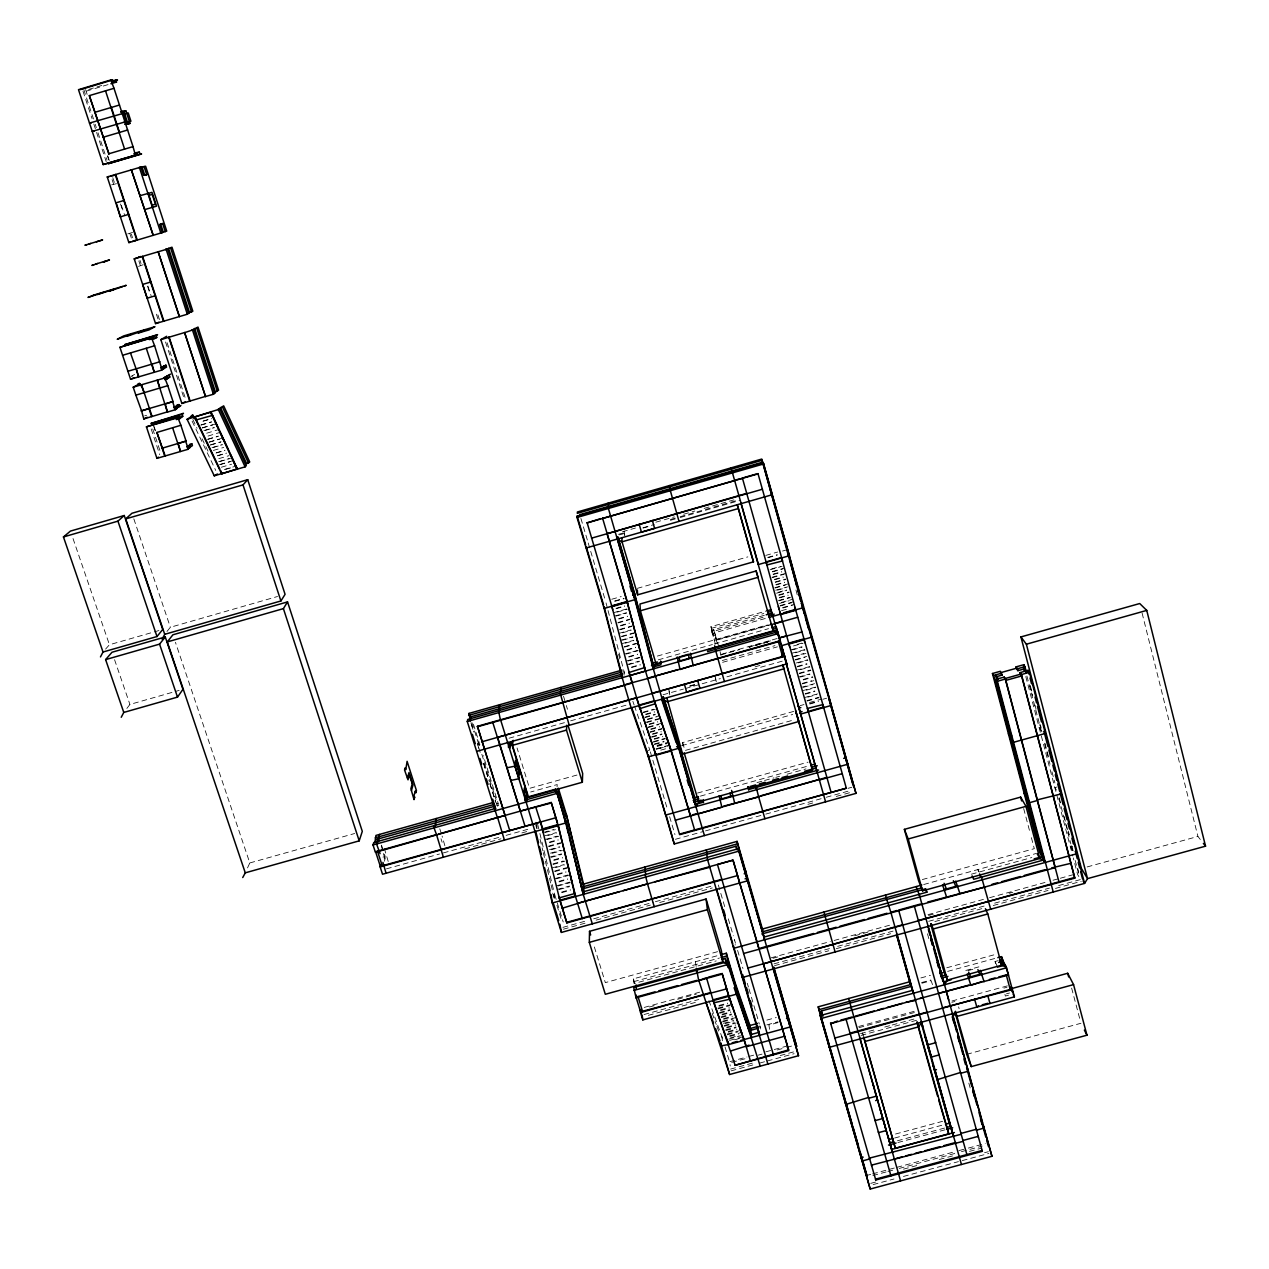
<?xml version="1.0" encoding="UTF-8"?>
<svg xmlns="http://www.w3.org/2000/svg" width="1269" height="1269" viewBox="0 0 1269 1269"><rect width="100%" height="100%" fill="white"/><g stroke="black" fill="none" stroke-linecap="round" stroke-linejoin="round"><path stroke-width="0.75" stroke-dasharray="5 3.75" d="M539.896 833.527L554.712 894.629L554.379 899.832L552.063 890.219M557.059 786.764L557.218 784.559L530.68 791.999M497.702 806.338L498.162 803.293L483.235 755.531M498.733 805.117L496.845 805.656L496.623 801.564M473.416 724.139L479.777 744.506L478.968 748.726L477.223 743.142M480.174 752.39L477.874 745.046L478.286 742.952M384.174 859.018L385.046 855.988L383.873 852.387M384.38 861.223L385.237 858.209L383.524 852.927M247.534 867.885L249.803 862.952L175.423 642.273M126.852 708.435L129.914 704.438L179.167 690.384M166.969 631.486L170.363 627.267L277.562 596.493M105.581 649.109L109.435 644.747L158.926 630.55M134.593 374.355L131.468 376.29L133.435 375.703M138.48 266.395L143.54 264.587L141.573 265.173M127.788 233.908L132.944 232.322L130.961 232.909L132.547 237.763M88.656 89.433L101.869 85.451M86.498 91.082L109.023 84.309M111.624 184.846L116.907 183.577L113.623 184.259L112.005 179.326M144.65 415.867L146.617 415.296M203.294 420.975L210.273 418.929M202.961 421.245L211.701 418.707M201.168 424.861L211.637 421.816M200.835 425.147L211.304 422.085M202.532 427.732L216.476 423.672M202.199 428.018L212.669 424.956M203.897 430.588L214.334 427.542M205.308 430.365L214.017 427.827M206.673 433.221L219.172 429.398M208.021 436.076L220.505 432.237M207.973 439.137L218.379 436.108M207.64 439.423L218.062 436.393M209.322 441.977L223.185 437.932M208.988 442.262L219.394 439.233M210.67 444.8L221.06 441.771M210.337 445.086L220.743 442.072M212.018 447.624L222.392 444.594M213.414 447.418L222.075 444.896M213.351 450.432L223.725 447.418M216.412 452.747L225.041 450.241M216.095 453.049L224.74 450.527M217.76 455.555L226.374 453.049M217.443 455.857L226.072 453.35M218.776 458.648L229.118 455.65M218.696 461.646L229.023 458.648M220.108 461.456L230.435 458.442M220.013 464.438L233.766 460.441M219.711 464.74L230.022 461.742M221.345 467.214L231.64 464.216M224.375 469.482L236.383 465.993M225.787 469.308L232.655 467.309M622.476 531.743L635.452 528.031M655.851 522.193L674.41 516.88M683.69 514.231L694.857 511.026M704.152 508.377L733.91 499.859M618.479 534.328L624.602 532.583L624.047 530.696L624.729 535.455L624.602 532.583M675.267 518.085L670.651 519.402L671.063 522.193M680.2 516.673L738.05 500.113M643.002 527.745L654.185 524.541M619.526 534.883L624.158 533.551M643.082 528.094L650.458 525.985M675.156 518.958L670.508 520.29L670.111 517.514M680.136 517.546L740.239 500.335M637.244 588.372L747.838 556.885M611.737 599.254L621.223 596.557M765.746 555.41L777.643 552.031M782.545 551.047L785.606 550.175M614.767 600.935L624.031 598.302M767.84 557.361L777.167 554.712M614.815 601.332L623.983 598.714M768.031 557.726L777.247 555.092M616.115 608.295L624.665 605.852M616.131 608.708L624.681 606.281M613.593 612.689L627.283 608.803M617.035 612.134L627.298 609.215M771.663 568.877L780.245 566.45M770.077 569.749L782.101 566.339M614.497 616.115L626.474 612.721M616.226 616.052L626.489 613.133M772.393 571.51L784.385 568.1M772.52 571.891L782.814 568.972M773.107 574.127L781.656 571.7M773.233 574.524L781.799 572.081M618.828 618.59L627.378 616.147M618.828 619.018L627.409 616.575M772.107 577.236L785.797 573.35M772.234 577.633L784.226 574.222M618.019 622.508L630.011 619.098M618.019 622.936L630.027 619.526M774.534 579.362L783.068 576.935M774.661 579.759L783.211 577.332M620.636 625.458L629.202 623.031M775.248 581.963L785.479 579.061M620.636 625.903L629.218 623.46M775.375 582.36L785.622 579.457M775.962 584.565L784.48 582.138M619.827 629.392L631.819 625.982M776.089 584.961L784.623 582.534M619.827 629.836L631.851 626.426M774.962 587.642L788.588 583.772M775.089 588.039L785.321 585.136M619.018 633.342L631.026 629.932M622.46 632.803L631.042 630.36M775.676 590.228L787.573 586.849M777.516 590.148L786.019 587.737M621.636 636.308L633.659 632.898M621.651 636.737L633.675 633.326M778.087 592.337L786.574 589.926M776.517 593.21L786.717 590.323M778.785 594.907L788.969 592.02M620.827 640.242L632.85 636.832M778.928 595.32L789.112 592.417M622.556 640.211L632.866 637.276M779.483 597.477L787.97 595.082M779.626 597.889L788.112 595.478M621.731 643.7L633.754 640.29M625.189 643.177L633.786 640.734M778.706 600.475L790.143 597.223M778.849 600.871L790.286 597.636M624.364 646.682L636.388 643.272M781.307 602.489L792.744 599.254M624.364 647.142L636.419 643.716M779.547 603.441L789.08 600.745M780.118 605.583L793.426 601.807M780.245 605.995L791.666 602.759M626.981 649.665L635.595 647.222M626.997 650.125L635.61 647.682M714.844 633.009L715.256 635.134L713.384 635.658L710.957 626.68L767.063 610.786M782.703 607.597L794.108 604.377M711.274 628.377L763.811 613.482M782.846 608.01L792.348 605.313M624.459 654.106L638.228 650.204M626.188 654.074L638.259 650.664M764.319 615.322L711.814 630.201L712.464 633.612M781.514 610.69L789.096 608.533M765.286 618.479L712.258 633.485L711.941 631.772L764.795 616.797M628.805 656.612L637.419 654.169M628.837 657.072L637.45 654.63M713.384 635.658L713.051 633.961L714.923 633.421M626.283 661.07L640.068 657.168M628.012 661.038L640.099 657.628M719.031 647.507L713.686 629.662L715.938 638.577L714.05 639.1L714.384 640.845L769.268 625.316M627.187 664.544L639.259 661.133M657.342 656.073L767.317 624.951M628.932 664.528L639.29 661.593M714.304 640.401L772.916 623.825M631.55 667.066L640.179 664.623M631.581 667.526L640.211 665.083M658.31 659.848L712.417 644.541M714.288 644.017L768.554 628.663M777.088 638.529L720.427 654.55L720.158 653.218M720.522 654.994L739.415 649.649M748.869 646.984L773.44 640.036M767.824 641.908L749.107 647.206L767.84 642.003M722.267 660.514L774.994 645.62M722.632 662.323L777.405 646.841M797.154 644.446L802.833 642.844M793.522 645.953L802.991 643.272M790.555 649.966L801.913 646.746M792.602 649.871L802.071 647.19M791.539 653.345L804.8 649.601M795.473 652.726L804.943 650.045M477.874 745.046L479.777 744.506M755.118 666.812L762.621 664.702M792.506 656.723L803.88 653.519M689.733 685.863L697.22 683.753M794.553 656.644L805.926 653.424M689.828 686.339L697.236 684.245M509.059 738.209L565.102 722.473M570.638 720.84L630.519 703.946M663.021 694.777L683.436 689.083M685.323 688.544L720.395 678.598M726.915 676.821L783.814 660.705M795.377 659.579L806.751 656.374M795.52 660.039L805.022 657.358M796.361 662.973L807.734 659.769M798.407 662.894L807.893 660.213M797.329 666.368L806.83 663.703M797.487 666.828L806.989 664.147M643.193 712.147L653.503 709.228M643.224 712.639L655.264 709.26M796.409 670.302L809.717 666.558M800.358 669.699L809.876 667.018M645.778 714.146L654.344 711.719M645.81 714.653L654.392 712.226M799.296 673.173L810.701 669.969M644.906 717.112L655.201 714.209M799.438 673.633L810.859 670.429M644.938 717.619L655.232 714.717M647.476 719.095L659.468 715.716M647.507 719.602L656.089 717.191M798.375 677.123L809.781 673.902M800.422 677.043L809.939 674.362M646.619 722.045L660.308 718.206M646.651 722.569L658.643 719.19M803.166 679.454L812.668 676.774M803.309 679.93L812.842 677.249M649.189 724.028L657.723 721.633M649.22 724.551L657.77 722.14M802.246 683.404L811.763 680.723M648.316 726.978L661.974 723.14M802.389 683.88L813.826 680.66M648.348 727.486L658.611 724.599M650.87 728.945L659.404 726.55M650.918 729.469L659.436 727.058M801.326 687.37L814.65 683.61M803.372 687.306L812.906 684.625M650.014 731.88L661.942 728.533M650.045 732.387L661.99 729.04M802.309 690.78L815.65 687.037M806.275 690.193L815.808 687.512M652.567 733.847L661.07 731.452M652.599 734.354L661.117 731.959M651.695 736.766L661.895 733.894M805.196 693.667L814.73 690.986M651.743 737.273L661.942 734.418M805.355 694.159L814.888 691.462M654.249 738.717L662.735 736.337M654.281 739.24L662.783 736.845M804.276 697.633L817.633 693.889M807.83 697.173L816.316 694.777M653.598 741.572L665.051 738.352M653.424 742.143L665.305 738.812M806.957 700.599L818.838 697.252M654.423 743.983L663.957 741.302M807.116 701.075L819.013 697.744M654.471 744.506L664.004 741.826M657.12 745.3L666.495 742.666M809.495 702.503L820.821 699.314M657.168 745.871L668.589 742.666M800.216 705.627L803.991 704.565M822.883 699.267L826.658 698.204M657.215 746.394L666.733 743.713M809.654 703.549L818.14 701.17M809.812 704.041L818.299 701.646M647.92 750.518L649.791 749.995L634.801 706.928M249.803 862.952L354.685 833.495M656.105 748.821L669.413 745.077M656.136 749.344L665.654 746.664M658.548 748.71L667.589 746.172M683.008 745.902L682.627 742.587L793.696 711.401M660.737 750.153L670.238 747.489M576.983 775.042L529.554 788.35L517.07 747.98M681.659 745.649L792.713 714.463M685.498 750.36L794.14 719.856M496.274 803.832L498.162 803.293M382.984 857.13L384.872 856.591M386.442 868.853L439.534 853.989M443.325 852.942L500.383 836.969M506.093 835.367L530.854 828.435M464.819 848.913L500.954 838.793M521.908 832.94L529.522 830.798M543.576 832.369L553.792 829.514M545.226 832.496L555.441 829.64M544.433 835.906L556.345 832.575M697.49 793.062L808.052 762.146M547.796 835.557L556.314 833.178M545.289 839.444L557.218 836.112M700.409 796.123L809.099 765.746M546.955 839.57L558.883 836.239M757.022 782.592L762.669 781.022M764.557 780.483L773.963 777.865M775.851 777.342L779.61 776.279M787.145 774.185L805.974 768.919M549.572 842.045L558.09 839.666M549.525 842.648L558.043 840.268M548.731 846.058L560.66 842.727M548.684 846.677L560.628 843.33M549.588 849.611L559.819 846.756M551.254 849.754L559.788 847.359M550.46 853.165L560.692 850.309M552.11 853.307L562.373 850.436M549.604 857.194L561.564 853.863M551.269 857.336L561.533 854.481M553.887 859.811L562.437 857.432M553.855 860.43L562.405 858.05M553.046 863.856L563.309 860.985M553.014 864.475L564.991 861.128M552.205 867.901L564.182 864.554M555.584 867.568L564.15 865.188M848.009 788.335L851.769 787.288M554.791 870.994L566.767 867.647M554.743 871.629L566.735 868.282M675.394 839.301L703.597 831.433M705.485 830.909L762.019 815.158M765.794 814.111L822.502 798.312M826.278 797.265L850.896 790.397M557.377 874.087L565.942 871.708M807.893 804.34L815.444 802.23M836.255 796.424L849.516 792.744M557.329 874.722L565.911 872.342M554.823 878.624L568.528 874.801M556.488 878.782L568.496 875.436M559.121 881.257L567.687 878.862M559.074 881.892L567.655 879.512M556.568 885.794L570.289 881.971M558.233 885.968L570.257 882.621M557.44 889.395L569.448 886.048M559.106 889.553L569.416 886.698M561.739 892.028L570.336 889.648M561.707 892.678L570.304 890.283M1056.823 787.066L1054.872 787.605L1057.759 792.157M562.928 927.353L588.182 920.342M593.67 918.819L653.535 902.227M655.407 901.704L711.687 886.095M563.373 929.209L586.928 922.674M596.097 920.136L650.347 905.098M659.706 902.497L712.242 887.935M922.341 879.56L1034.298 848.66L1030.761 835.288M923.689 884.525L1036.075 853.514M971.356 874.198L1031.808 857.527M1072.337 846.344L1070.386 846.883L1073.368 851.8L1071.893 846.201M717.588 951.671L605.329 982.618L593.48 944.136M694.302 966.946L634.103 983.523L633.548 981.698L633.469 978.827L719.047 955.24M633.548 981.698L719.412 958.032M697.998 965.931L716.224 960.903M1087.168 866.933L1197.92 836.445L1201.188 840.617M771.108 957.825L830.323 941.535M834.098 940.488L889.823 925.164M927.988 914.663L985.823 898.738M989.566 897.706L1047.575 881.749M1053.032 880.242L1058.505 878.751M1060.313 878.243L1074.875 874.23M772.948 958.269L780.387 956.223M854.798 935.761L867.837 932.16M928.511 915.472L935.999 913.41M1009.061 893.313L1012.821 892.281M774.011 963.837L830.132 948.419M837.619 946.357L895.771 930.351M928.67 921.31L985.204 905.765M994.642 903.163L1049.431 888.094M1058.647 885.572L1080.617 879.528L1077.603 874.452L1073.273 857.907M774.55 965.661L828.784 950.751M836.255 948.689L890.648 933.73M934.825 921.58L983.808 908.112M993.246 905.527L1048.035 890.457M1055.491 888.411L1081.22 881.336M644.224 1007.427L700.329 991.993M649.411 1007.015L656.93 1004.953M677.567 999.274L696.332 994.119M644.017 1014.534L698.807 999.48M648.364 1015.327L697.458 1001.828M718.92 1005.476L727.581 1003.097M719.015 1006.222L727.692 1003.842M717.968 1008.141L731.832 1004.334M718.064 1008.887L730.198 1005.556M720.491 1009.854L729.136 1007.475M720.57 1010.6L729.231 1008.221M719.539 1012.503L729.913 1009.664M719.634 1013.249L730.008 1010.41M722.045 1014.201L730.674 1011.837M722.14 1014.962L730.77 1012.583M721.093 1016.85L731.452 1014.01M721.189 1017.595L731.547 1014.756M723.6 1018.547L732.213 1016.183M723.695 1019.293L732.308 1016.929M722.648 1021.18L736.417 1017.405M722.743 1021.926L733.07 1019.102M723.425 1023.337L733.736 1020.514M725.233 1023.607L733.847 1021.259M724.202 1025.479L734.497 1022.655M724.282 1026.24L736.321 1022.941M726.677 1027.16L735.259 1024.813M726.772 1027.922L735.37 1025.558M946.769 967.771L996.688 954.098M725.741 1029.778L736.02 1026.954M725.836 1030.523L736.115 1027.716M766.841 1020.102L776.311 1017.516M920.882 977.939L930.431 975.338M728.216 1031.443L736.781 1029.096M947.657 971.388L995.927 958.174M728.311 1032.205L736.877 1029.857M727.264 1034.045L740.953 1030.301M727.359 1034.806L737.638 1031.998M995.546 963.314L995.055 961.505L998.132 960.665M766.857 1024.892L777.96 1021.846M921.595 982.539L930.907 980.001M965.804 970.452L978.875 966.867M729.738 1035.71L741.699 1032.427M778.04 1022.608L768.887 1025.098L769.744 1030.031M921.897 983.237L931.113 980.715L932.81 985.426M968.009 970.626L975.401 968.596M729.834 1036.456L738.384 1034.124M730.5 1037.836L739.034 1035.488M728.898 1039.057L740.842 1035.79M729.548 1040.421L743.19 1036.694M734.767 1039.771L739.89 1038.375M729.961 1061.614L746.965 1056.982M748.853 1056.458L754.516 1054.92M765.857 1051.827L788.572 1045.624M858.716 1026.478L915.774 1010.901M951.988 1001.003L1007.364 985.886M744.982 1058.774L729.818 1062.914L730.214 1065.992M758.243 1055.158L762.034 1054.111M777.231 1049.971L784.813 1047.893M786.717 1047.385L792.411 1045.83M859.002 1027.652L914.33 1012.551M951.798 1002.32L954.875 1001.479M1003.922 988.091L1006.999 987.25M730.595 1069.085L753.485 1062.835M780.213 1055.554L795.489 1051.382M860.541 1033.632L875.436 1029.571M884.747 1027.033L890.33 1025.511M892.186 1025.003L916.392 1018.404M1006.444 993.833L1009.537 992.992M731.134 1070.862L755.912 1064.104M759.734 1063.073L765.461 1061.503M767.364 1060.979L794.108 1053.682M861.048 1035.425L918.756 1019.689M1008.474 995.213L1005.381 996.054L1004.905 994.261M966.708 1054.317L1080.95 1023.274M895.533 1134.026L942.629 1121.304M894.645 1138.023L943.613 1124.794M897.437 1140.783L944.659 1128.03M897.929 1142.528L945.151 1129.775M866.949 1175.395L870.693 1174.38M872.564 1173.873L895.057 1167.813M896.945 1167.321L955.176 1151.618M958.936 1150.602L966.47 1148.588M968.358 1148.08L985.299 1143.512M872.882 1175.522L886.048 1171.985M887.935 1171.477L895.454 1169.447M899.229 1168.432L957.651 1152.696M961.442 1151.665L982.206 1146.081M903.496 1169.146L918.566 1165.085M939.298 1159.501L952.496 1155.948M969.468 1151.38L980.81 1148.334M870.756 1183.358L876.435 1181.82M984.554 1152.712L988.361 1151.697M873.151 1184.596L893.979 1178.98M903.449 1176.442L958.444 1161.627M962.235 1160.612L988.852 1153.442M1039.755 725.075L1041.151 727.137M1039.184 727.692L1041.992 731.88L1039.993 724.25M192.111 421.149L215.746 470.466M192.872 419.516L197.06 428.272M202.088 438.773L209.639 454.54M979.113 872.057L977.923 869.551L979.906 876.863M995.055 961.505L997.529 967.105M708.911 1000.511L722.918 1039.819M712.179 1013.312L716.239 1024.495M716.906 1026.351L718.936 1031.935M632.85 701.313L634.151 705.056M73.015 538.548L109.435 644.747M114.559 659.706L129.914 704.438M133.832 518.862L170.363 627.267M154.136 426.701L155.357 430.35M153.628 426.035L155.452 431.523M152.756 428.985L160.1 451.018M151.17 428.954L159.735 454.73M107.738 155.675L109.515 161.1M85.562 89.576L87.371 95.08M107.468 156.198L108.674 159.846M83.817 89.607L93.478 119M95.238 124.314L96.317 127.614M97.999 132.737L107.008 160.1M112.782 177.644L114.924 184.179M139.987 260.351L141.049 263.571M157.911 314.839L159.482 319.614M167.08 342.693L186.035 400.322M121.332 205.261L124.743 215.619M147.918 286.048L151.281 296.28M120.46 203.944L123.141 212.082M147.601 286.429L150.25 294.44M82.977 91.13L92.05 118.667M93.795 123.997L95.429 128.978M96.587 132.452L106.184 161.623M129.771 233.322L131.913 239.825M138.86 260.938L140.462 265.808M156.388 314.189L158.498 320.597M165.525 341.964L184.608 399.973M384.317 848.311L388.235 861.556M381.525 845.154L383.286 850.579M381.223 845.884L382.952 851.166M383.333 853.529L384.475 857.003M444.864 845.709L442.104 836.065M440.993 838.746L442.12 842.283M439.788 828.816L441.533 834.256M471.941 722.632L479.476 746.727M481.839 754.294L496.02 799.676M470.926 722.822L473.829 732.07M483.632 763.415L489.374 781.783M489.945 783.623L495.703 801.992M471.402 724.504L473.734 731.959M483.6 763.51L487.645 776.454M489.961 783.845L495.751 802.325M536.581 826.849L537.152 828.673M554.712 894.629L563.198 921.992M553.538 894.407L554.664 898.04M556.917 905.32L561.993 921.675M633.469 978.827L635.69 986.108M563.531 696.284L565.784 703.692M566.339 705.548L567.465 709.26M725.043 1046.925L729.294 1061.138M696.173 966.423L695.349 961.759M580.916 518.45L587.658 541.102M588.213 542.989L605.487 601.046M650.347 751.867L666.971 807.75M669.635 816.713L674.965 834.621M608.041 610.532L624.507 673.331M682.627 742.587L684.832 750.058M718.333 885.016L725.535 909.461M728.311 918.867L733.308 935.792M735.481 943.168L734.418 939.568L735.227 945.024M737.606 950.402L742.936 968.485M747.314 983.301L748.393 986.996M748.948 988.852L759.322 1024.02M760.385 1027.652L759.861 1025.875L760.829 1031.84M719.983 651.505L721.03 655.137M717.255 643.542L715.938 638.577M710.957 626.68L713.051 633.961M711.941 631.772L715.367 644.081M927.48 933.794L929.543 941.265M968.834 1083.123L970.912 1090.642M958.618 1006.888L959.11 1008.681M862.555 1032.934L863.475 1036.361M1071.623 988.091L1080.458 1021.434M1023.671 808.559L1030.254 833.384M795.949 589.99L797.979 597.636M1030.254 685.482L1032.728 694.952M1068.324 831.052L1069.323 834.875M1030.031 686.164L1032.522 695.682M1035.012 705.215L1036.012 709.022M1044.942 743.174L1048.4 756.372M1059.218 797.757L1061.17 805.212M1064.104 816.379L1068.974 835.018M1077.714 868.424L1078.682 872.136M1026.907 675.996L1041.214 730.674M1044.641 743.745L1050.002 764.271M1051.969 771.742L1054.888 782.941M1058.869 798.153L1070.846 843.917M1071.322 845.757L1072.765 851.245M1075.16 860.414L1078.523 873.231M1025.796 676.583L1072.781 856.067M606.043 602.918L607.534 608.628M618.558 654.154L620.557 661.815M1142.1 613.086L1197.92 836.445M537.58 823.978L539.436 831.623M535.915 822.185L537.295 827.896M540.071 839.317L542.831 850.722M543.291 852.625L550.667 883.081M551.127 884.985L552.967 892.599M535.692 824.517L536.613 828.324M715.573 677.979L716.271 681.786M715.034 676.107L715.732 679.914M721.871 1036.265L722.41 1040.786M669.366 691.018L669.762 694.904M668.811 689.146L669.207 693.033M623.951 671.46L624.062 675.235"/><path stroke-width="1.5" d="M602.537 518.466L734.688 480.57M706.087 899.023L707.388 909.683L722.87 961.902L605.313 994.277L589.308 942.359L589.53 931.319L706.087 899.023L721.379 950.624L722.87 961.902L727.898 964.535L760.21 1066.166M582.328 918.645L574.587 893.582L558.027 824.564L542.72 828.847L543.529 832.972M592.322 923.864L583.248 894.391L565.768 820.662L556.742 791.237L526.127 799.835L525.874 802.119M925.593 888.728L926.957 892.155L764.16 937.045L738.368 848.691L583.328 891.79L583.899 893.63L583.55 884.096L566.164 813.715L558.328 788.192M591.576 538.151L762.415 489.247M577.807 903.258L733.054 860.144L717.477 864.475L773.424 1054.825M513.184 740.319L512.47 745.347L528.57 797.344L582.36 782.243L582.661 773.44L568.115 725.614M600.824 518.609L587.055 522.907L758.101 473.86M571.97 882.145L571.098 878.545M721.839 879.29L566.862 922.944L560.026 900.847L540.451 821.503M569.337 871.375L568.449 867.806M562.31 908.223L583.994 901.545M745.062 878.846L747.013 878.307L747.457 880.86L561.421 932.414L559.851 924.213M565.768 820.662L583.248 894.391M566.164 813.715L583.47 886.634M566.862 922.944L559.137 897.231M582.36 782.243L566.482 730.119L566.799 725.202M558.883 828.086L557.948 825.738L542.624 830.037M555.711 817.791L380.335 866.315L375.576 851.705L436.504 834.621L443.389 857.209M577.03 517.482L577.125 516.102L763.24 462.693L855.972 793.379L674.267 843.98L648.3 756.832L631.153 707.816L622.175 677.694L604.123 608.438L577.03 517.482L763.748 463.915M380.874 864.459L380.161 866.933L382.524 874.23L565.641 823.01L556.742 791.237M555.505 792.126L555.711 789.144L525.303 797.662L524.969 800.691M560.232 693.286L569.21 725.297M560.676 687.481L561.088 691.272M561.77 899.705L575.523 895.882L557.979 825.151L551.222 802.468L529.76 808.48M535.835 807.338L542.72 828.847M504.427 840.126L497.607 817.506L528.221 808.908L500.573 719.761L624.427 685.244M525.08 826.373L492.769 722.442M523.843 792.459L524.367 787.986L527.206 797.138L526.698 801.675L523.605 792.173M551.174 803.039L520.576 811.065M518.149 776.39L518.767 771.552L516.023 762.717L515.388 767.491M509.773 830.656L477.445 726.296L499.034 720.189M511.042 780.403L518.64 778.801L519.402 772.853L515.515 760.321L514.738 766.175L507.124 767.793M492.673 799.169L495.576 808.401L373.752 842.568L373.023 844.98L375.402 852.308L505.268 815.348M508.361 747.171L508.79 744.364L510.693 743.824L510.075 748.044L508.346 742.46M495.211 810.717L495.576 808.401M520.496 811.637L497.511 736.892M499.32 711.29L499.542 704.771M498.511 710.751L500.494 720.269M482.014 741.762L784.528 655.899M505.173 815.935L477.445 726.296M470.529 719.428L471.1 716.731L622.587 673.871M497.527 818.077L467.278 721.506L467.722 719.46L622.127 675.79L604.123 606.772L604.123 608.438L634.897 599.682L617.559 539.547M470.339 720.966L469.038 713.4L621.984 670.127M436.504 834.621L434.03 827.88L434.569 825.516L435.156 827.34L436.187 818.521M411.457 790.555L412.98 785.083L408.983 772.583L407.428 777.976M378.368 841.823L379.447 834.447M376.734 842.267L377.702 839.079M377.29 841.585L376.56 843.996L380.081 853.64M374.831 842.806L375.941 835.43L492.848 802.627M245.282 872.834L359.206 840.855L362.3 831.354L287.54 601.903L172.901 634.786L167.286 641.924L245.282 872.834L242.728 877.545M100.473 656.914L103.011 652.012L63.45 536.946L70.445 531.092L124.251 515.5L162.733 629.456L156.991 636.53L103.011 652.012M121.237 717.271L123.775 712.432L177.501 697.109L182.958 689.305L165.271 636.975L112.005 652.25L105.613 659.61L123.775 712.432M162.146 639.227L164.716 634.31L125.726 518.894L131.944 513.263L247.725 479.682L285.081 594.336L280.909 600.967L164.716 634.31M656.073 664.004L640.385 610.77L639.957 604.012L756.118 570.971L773.233 630.867L656.073 664.004L653.297 668.89L655.534 676.456L625.966 684.324M921.627 1022.148L918.772 1026.811L864.855 1041.5L863.935 1038.074M167.286 641.924L283.399 608.628L287.54 601.903M105.613 659.61L159.561 644.129L165.271 636.975M125.726 518.894L243.013 484.885L247.725 479.682M194.823 418.944L193.142 415.455L187.082 419.309L214.255 475.812L245.123 466.849L246.281 465.612L219.886 409.03L217.919 409.601L223.661 405.842L249.723 461.948L246.678 463.708L220.457 407.476M237.7 468.769L221.647 473.876L195.997 420.182L195.299 416.74L211.051 412.139L211.764 415.582L196.346 419.896M235.764 465.612L237.398 469.086L211.051 412.139M222.265 473.258L221.647 473.876L220.647 470.799L221.964 473.559M214.255 475.812L217.427 473.987M230.831 455.143L237.097 469.403L210.733 412.409M220.187 432.523L228.198 449.527M63.45 536.946L117.938 521.147L124.251 515.5M187.733 448.591L192.412 445.641L191.762 443.69L187.098 446.625L187.733 448.591L189.7 448.02L189.049 446.053L191.762 443.69M178.739 444.911L180.468 451.51L177.866 443.642L186.067 441.057L180.864 425.274L156.912 432.443L164.764 456.079L156.928 458.363L146.427 426.844L179.31 416.549L179.96 418.532L176.28 419.595M164.764 456.079L188.32 449.226L185.718 441.342M187.082 419.309L219.886 409.03M177.866 443.642L172.647 427.859M156.928 458.363L158.403 457.126M162.162 448.211L186.067 441.057M180.864 425.274L177.898 417.66L179.31 416.549M205.53 396.547L184.639 332.652L205.53 396.547L213.43 394.247L214.731 393.216L193.951 329.512L191.968 330.083L198.012 327.085L218.569 390.186L212.764 393.787L214.731 393.216M179.96 418.532L182.752 416.343L182.101 414.376L183.482 413.297L150.932 423.481L182.101 414.376M156.912 432.443L165.129 455.777M166.683 336.285L160.846 339.648L181.864 403.463L205.864 396.293M165.144 403.843L167.413 412.044L175.281 409.744L176.708 408.666L176.058 406.683L178.866 404.573L179.516 406.54L174.741 409.237L174.091 407.254L178.866 404.573M179.516 406.54L180.912 405.477M181.864 403.463L185.226 401.845M167.413 412.044L157.261 380.018L159.894 387.981M140.478 385.617L139.812 383.65L133.213 387.204L135.862 395.151L167.794 385.665L173.028 401.543L141.541 410.759L143.794 418.944L167.778 411.775M164.78 404.113L173.028 401.543M143.794 418.944L147.267 417.263M141.145 411.029L149.409 408.459M167.794 385.665L164.796 377.956L166.255 376.972L166.905 378.971L164.938 379.542L164.288 377.559L170.569 374.101M164.938 379.542L169.792 377.02L169.142 375.053M166.905 378.971L169.792 377.02M144.127 392.597L141.113 384.888L164.796 377.956M135.862 395.151L141.541 410.759M139.4 383.238L137.861 384.221L139.812 383.65M161.655 369.612L166.54 367.153L165.89 365.186L161.004 367.613L161.655 369.612L163.622 369.025L162.971 367.042L165.89 365.186M122.585 355.288L130.564 379.241L162.162 369.977L154.612 345.771L122.585 355.288L119.92 347.294L153.105 337.126L153.755 339.124L156.737 337.443L156.087 335.46L157.562 334.635L124.711 344.676L156.087 335.46M130.564 379.241L134.102 377.686M151.994 364.076L154.263 372.293L146.316 348.325M136.195 368.724L138.464 376.925M184.639 332.652L193.951 329.512M160.846 339.648L184.988 332.446M154.612 345.771L151.598 337.966L153.105 337.126M130.485 352.972L138.844 376.687M189.493 312.523L186.733 314.046L188.716 313.475L167.635 248.867L165.636 249.454L171.981 247.217L192.825 311.191L191.46 311.952L189.493 312.523L168.571 248.343M138.924 257.131L140.907 256.544L134.228 258.876L155.548 323.595L187.32 314.236L166.16 249.422L167.635 248.867M140.209 332.415L143.968 330.4L126.757 336.38M141.62 331.193L138.226 333.001L148.949 329.94L154.945 326.704L123.664 335.92L117.24 339.267L132.198 333.969M155.548 323.595L159.022 322.215M155.516 295.677L147.188 298.199L142.651 284.446L150.995 281.924M122.649 286.572L111.831 290.379M124.616 285.985L126.202 285.319L93.113 295.296M97.539 294.551L115.067 288.872L109.071 291.14L112.243 290.204M103.217 292.425L87.973 297.422L95.08 294.725M158.181 251.785L179.373 316.568L158.181 251.785L166.16 249.422M134.228 258.876L158.546 251.643M97.602 263.508L91.86 265.427L93.858 264.84M160.338 233.195L166.731 231.117L145.602 166.239L138.955 167.682M144.063 166.525L146.728 174.694L143.635 175.312L140.954 167.08L107.246 176.946L128.867 242.585L162.321 232.592L159.672 224.454L162.638 223.503L165.271 231.608M128.867 242.585L130.453 242.046M132.452 241.459L135.593 240.412L133.626 240.999M90.718 243.458L84.912 245.234L86.911 244.647M96.492 241.792L102.615 239.92L89.163 243.918M112.084 81.105L115.844 79.979L116.526 82.057L113.211 82.041L112.529 79.963L110.847 79.947L78.488 89.671L103.17 164.558L136.925 154.707L136.243 152.645L139.384 152.185L140.05 154.231L141.605 153.993L108.198 163.749L140.05 154.231M80.28 89.655L112.529 79.963M111.862 81.676L117.494 79.979L115.844 79.979M110.895 83.738L116.526 82.057M89.338 95.619L108.896 153.819L89.338 95.619L114.004 88.322L119.46 105.041L94.826 112.322M125.98 111.037L120.714 111.831L125.98 111.037L130.009 123.41L128.01 124.013L123.981 111.624M124.648 113.702L128.248 112.989L130.929 121.221L127.344 121.951M124.108 122.205L126.123 121.602L92.24 131.389L93.969 131.23M108.484 153.882L133.023 146.617L127.614 130.025L103.027 137.29M133.784 153.85L139.384 152.185M103.17 164.558L136.925 154.707M146.728 174.694L144.729 175.281L142.065 167.111M162.638 223.503L160.655 224.105L163.289 232.195M96.047 263.936L109.483 259.955L103.408 262.001L105.406 261.414M119.92 347.294L151.598 337.966M149.361 339.616L156.737 337.443M127.899 371.278L159.894 361.76M161.004 367.613L162.971 367.042M164.288 377.559L166.255 376.972M133.213 387.204L141.113 384.888M174.091 407.254L176.058 406.683M174.741 409.237L176.708 408.666M146.427 426.844L182.752 416.343M193.142 415.455L191.191 416.01L192.539 414.931L194.22 418.421M187.098 446.625L189.049 446.053M762.241 460.266L577.316 513.342L577.411 511.978L761.749 459.061L800.882 600.935M579.806 514.675L760.845 462.741M736.147 479.809L742.492 478.334M744.11 477.525L756.245 474.051M628.107 605.297L607.058 533.726L746.711 493.371M621.905 537.945L622.032 541.815L637.641 594.828L753.5 561.85L738.399 508.536L622.032 541.815L617.035 539.119M632.723 595.335L634.627 594.78L634.532 593.178L618.003 537.088M602.553 518.117L627.187 601.458L611.801 605.836L612.705 609.675M757.958 562.992L758.45 564.531L789.445 555.711L772.361 495.259M611.817 606.677L627.219 602.283L627.187 601.458M766.92 564.975L782.545 560.946L757.974 473.559M640.385 610.77L758.069 577.316L756.118 570.971M767.063 610.786L770.806 609.723L771.822 613.197L766.206 614.783M767.555 612.419L771.314 611.357M768.57 615.735L774.233 614.133M784.099 612.689L793.585 610.008M769.062 617.4L803.214 607.724L788.858 554.204M780.578 614.593L795.774 610.294L781.545 557.535L766.064 561.945L780.578 614.593L780.308 613.768M771.155 624.776L782.386 621.144M772.298 627.6L776.041 626.537L776.58 628.282L772.821 629.345M468.61 715.415L622.032 671.999M657.485 661.974L652.853 663.29L653.709 668.906L634.801 598.048M681.072 656.343L688.496 654.249L689.067 658.294M651.473 665.702L661.117 662.973L660.562 661.101L660.911 664.813L653.154 667.018L653.297 668.89L634.897 599.682L608.041 507.235M707.436 649.871L777.12 630.17L778.214 633.691M477.334 726.804L632.2 683.039L629.059 672.475L644.589 667.605M707.531 651.631L777.675 631.788L786.812 663.925L476.636 751.391M587.071 522.542L611.817 606.249L629.963 675.505L645.509 671.095L627.203 601.871M677.773 661.498L691.018 657.754M467.278 721.506L778.23 633.564M740.985 503.349L778.976 638.006L801.834 632.01M778.976 638.006L786.542 635.864M657.374 675.441L678.106 669.588M691.335 665.844L680.057 669.524L677.218 656.961M693.223 665.321L780.245 640.718M804.054 639.798L803.753 638.926L788.62 643.209L788.906 644.081L804.054 639.798L804.879 642.748M497.432 737.416L636.657 697.617M697.934 688.48L686.672 692.16L684.403 684.15M566.482 730.119L512.47 745.347L507.457 742.714M1020.926 636.927L1026.367 644.208L1087.533 878.624L1081.442 868.519L1020.926 636.927L1139.721 603.536L1146.748 610.405L1205.55 846.169L1087.533 878.624L1084.583 883.398L742.317 977.479L741.889 974.64M800.818 707.579L798.915 708.118L798.328 706.167L817.347 772.726M1026.367 644.208L1146.748 610.405M807.401 708.435L822.867 704.628L846.328 788.223L679.661 834.669L655.074 752.295M676.583 746.727L678.471 746.204L695.904 806.64L698.616 801.945L697.934 796.615M802.04 711.512L800.136 712.052L786.05 662.926M809.923 710.91L822.375 707.42M825.58 801.834L800.136 712.052L800.739 714.035L831.354 705.437L802.611 606.09M636.673 698.109L655.946 755.214L671.158 750.947L671.047 749.9L694.762 830.465M375.227 837.794L494.371 804.356M524.747 795.837L526.635 795.298L526.889 793.062L511.058 741.937M375.814 839.618L494.942 806.18M373.023 844.98L556.583 793.506M1043.15 854.402L1041.214 854.925L1039.834 852.482L992.453 673.506L1000.321 671.301L1002.098 675.108L996.181 676.758L997.878 679.343M1016.564 668.779L1016.072 666.875L1023.94 664.67L1026.78 672.237M992.453 673.506L993.706 675.409L1001.606 673.204M1016.072 666.875L1017.405 668.779L1025.304 666.558M1002.098 675.108L1000.511 672.713L1016.231 668.303L1017.897 670.682L1023.829 669.017L1025.638 671.571M438.36 834.098L495.751 818.013M993.706 675.409L1041.69 856.765L1044.482 861.746L996.228 679.28L1004.176 677.059L1005.476 678.994L1055.221 867.647L759.068 949.228L733.165 860.763M1020.577 674.521L1020.086 672.602L1028.033 670.365L1029.413 672.3L1084.583 883.398L1083.06 880.829M1005.476 678.994L997.513 681.231L996.228 679.28M1020.086 672.602L1021.434 674.537L1029.413 672.3M1005.667 680.438L1021.593 675.965M380.161 866.933L540.388 822.09M695.079 799.898L694.809 797.693L698.537 796.646M810.986 765.223L814.73 764.176L815.38 766.286M693.207 800.422L698.822 798.851M811.621 767.348L817.268 765.762M843.679 758.386L845.566 757.863L844.821 755.769M693.731 802.23L701.234 800.136M750.027 786.494L755.658 784.924L758.64 796.98L723.631 806.148M759.433 783.877L765.08 782.291M772.599 780.197L778.246 778.611M782.005 777.564L787.652 775.978M804.594 771.251L815.888 768.094M655.486 675.98L662.196 699.076L667.193 701.741L783.988 668.811L782.846 665.083L812.509 770.14L698.616 801.945L684.15 752.787M695.634 804.372L703.169 802.278M818.584 770.029L748.504 789.604L747.917 786.685M719.666 799.407L732.546 795.822M692.303 814.888L696.078 813.841M760.417 795.885L817.347 780.007M669.461 745.601L690.479 815.999L826.849 777.358M1011.679 735.354L1009.712 735.909L1008.411 733.799M679.597 834.082L846.328 788.223M583.55 884.096L737.099 841.379L763.161 931.636L921.817 887.872M737.194 849.865L736.131 846.185L582.122 888.998L581.551 887.174L737.527 843.806L737.099 841.379M559.106 897.897L574.587 893.582L573.731 889.331M738.368 848.691L738.78 851.166L552.285 902.989L561.421 932.414M585.532 901.117L619.351 891.726M623.111 890.679L647.523 883.89L654.233 906.701M655.058 881.812L709.783 867.266M566.894 922.262L737.511 875.61M744.189 873.77L746.109 873.231L745.664 870.724M1037.059 853.593L1039.803 858.51L922.547 890.838L918.55 880.607L904.385 829.355L1020.641 797.106L1025.986 806.338L1039.803 858.51L1044.704 861.143M1027.493 795.203L1025.542 795.742L1024.21 793.458M1037.503 800.469L1029.619 802.658L1028.255 800.342M1061.201 793.918L1037.154 799.898L1005.159 678.518L1021.101 674.045L1074.811 878.148L918.248 920.469M904.385 829.355L908.223 838.968L1025.986 806.338M589.308 942.359L707.388 909.683M128.788 214.334L120.381 216.825L116.78 204.515M762.669 928.956L921.817 885.032M761.781 933.968L925.418 888.839L926.782 892.281M1034.172 858.843L1043.641 856.242M944.501 889.474L957.778 885.825M720.871 954.732L726.344 953.225L735.005 982.476L749.9 1025.511L751.565 1034.743M721.252 957.54L726.74 956.017L726.344 953.225M760.496 948.102L813.635 933.476M817.395 932.429L836.192 927.258M839.951 926.211L864.443 919.47M868.218 918.439L887.047 913.252M905.955 1002.304L915.552 1000.48L890.822 912.205L897.04 910.492M920.406 904.051L898.595 910.063L967.105 1155.424M927.639 902.069L984.696 887.079M991.993 884.334L997.688 882.764M1001.479 881.717L1020.45 876.498M1024.242 875.451L1045.117 869.693M1051.715 867.885L1070.925 863.317M721.696 959.396L725.329 958.396L728.041 967.565M751.724 1037.471L727.518 961.68L633.723 987.504L636.07 997.815L722.251 974.1L729.707 999.226L744.157 1040.326L728.803 1044.514L714.05 1003.525L706.468 977.701L698.711 980.572L696.364 968.326M633.802 990.439L727.898 964.535L727.518 961.68M655.01 991.85L636.039 997.069L640.544 1011.79L726.645 988.9M658.801 990.803L677.773 985.601M681.564 984.554L696.744 980.382M708.213 977.209L720.411 973.862M1074.431 877.514L747.885 968.073M744.157 1040.326L728.739 995.546L713.083 999.845L735.132 1065.278L788.763 1050.637L763.335 963.821L902.703 924.752M931.16 923.61L933.223 928.956L987.79 913.966L1001.669 965.217L947.356 980.065L944.485 984.76L928.337 927.417M736.258 991.184L736.67 994.135L642.812 1019.895L640.559 1012.551L710.878 992.469M144.793 209.575L156.499 206.181L151.994 192.349L140.225 195.632M749.9 1025.511L757.482 1023.433M818.902 1009.712L818.235 1006.809L909.667 981.778L910.619 984.617L818.902 1009.712L826.595 1036.361M940.234 973.418L943.946 972.403M997.799 957.667L1001.511 956.652L1004.699 966.629M786.494 1018.579L788.398 1018.055L787.843 1015.137M941.297 976.226L945.897 974.973M999.671 960.252L1002.748 959.412M748.98 1030.777L758.481 1028.176L757.958 1026.383L748.456 1028.985L734.101 987.694M822.344 1015.39L821.313 1010.981L911.126 986.41L913.061 992.152L896.802 934.063M947.927 976.353L941.788 978.018L939.742 970.626M998.624 962.473L1003.24 961.204L1006.539 967.787L1012.123 988.884L834.843 1038.058M751.264 1034.441L758.91 1032.363L759.401 1035.361M946.23 991.295L991.946 1156.297L870.201 1189.053L820.234 1015.581L912.554 990.343L913.521 993.23M943.406 981.905L951.131 979.779M997.529 967.105L1005.27 964.979L1008.506 975.068L938.489 993.405M968.612 977.368L981.794 973.767M732.118 1042.832L737.226 1041.421M740.636 1040.501L790.143 1026.97L789.556 1023.972M820.916 1018.547L1006.539 967.787M749.138 1045.148L730.849 1050.938M923.039 997.624L830.703 1023.655L837.366 1021.037M840.776 1020.102L852.07 1017.024M855.48 1016.088L874.182 1010.981M877.91 1009.965L883.525 1008.427M887.269 1007.412L902.227 1003.319M919.946 998.481L944.675 991.724M948.102 990.788L968.723 985.141M981.889 981.556L970.896 985.347L967.216 973.91M989.408 979.494L995.039 977.955M998.798 976.924L1008.189 974.37M743.301 1037.439L746.188 1046.751L784.559 1036.265M1010.33 988.932L1067.689 973.275L1073.558 984.617L1086.962 1035.203L971.261 1066.594L966.708 1054.317L955.002 1011.948M828.53 1044.292L829.244 1047.337L1014.407 996.847L1012.44 989.598L942.502 1007.872M978.494 1005.825L976.86 1007.094L974.576 999.131M982.19 1004.826L987.821 1003.287M698.632 979.858L729.612 1074.51L798.534 1055.713L773.218 968.041M1073.558 984.617L957.365 1016.295L952.496 1013.725M927.956 1044.831L935.665 1042.721L935.396 1041.976M936.474 1069.672L934.571 1070.195L932.588 1063.121L952.432 1133.154M875.626 1100.604L877.529 1100.08L875.832 1093.735M882.748 1118.544L875.102 1120.606L874.896 1119.797M888.998 1139.546L892.757 1138.531M945.5 1124.286L949.26 1123.255L950.322 1126.491L946.547 1127.522M893.646 1141.799L889.87 1142.83L887.872 1135.834M888.49 1145.082L896.041 1143.036M947.039 1129.267L952.702 1127.744M864.855 1041.5L895.343 1148.239L948.752 1133.836L917.09 1021.735M863.19 1157.138L861.286 1157.645L862.095 1161.008L869.693 1158.962L869.487 1158.121L961.204 1134.264L960.934 1133.439L976.21 1129.315L976.495 1130.14L984.141 1128.078L982.967 1124.81L991.946 1156.297M891.647 1149.444L954.383 1132.519M896.231 1158.47L901.942 1156.931M905.749 1155.9L911.459 1154.362M915.266 1153.347L920.993 1151.792M924.8 1150.777L940.028 1146.668M943.835 1145.637L955.271 1142.56L955.541 1143.385L915.314 999.75M830.513 1022.909L875.769 1180.011L982.365 1151.316L914.426 906.431M152.137 205.15L155.468 204.261L152.28 194.474L148.917 195.299M116.193 202.786L124.203 200.391M107.246 176.946L108.928 176.629M110.926 176.042L114.226 175.423M124.584 149.076L105.501 90.765M133.023 146.617L135.339 154.961M119.556 132.436L111.386 107.453M127.614 130.025L119.46 105.041M130.009 123.41L124.79 124.283L126.789 123.68L122.728 111.228M91.241 122.934L89.496 123.077L123.41 113.306M114.004 88.322L110.847 79.947M1203.377 843.393L1205.55 846.169M998.211 678.725L995.673 674.87L1053.238 892.012M1012.329 740.144L1013.645 742.286L1045.386 733.434L1043.975 731.325L1047.908 746.394M1059.123 882.463L1037.645 801.754M1045.402 862.397L1044.006 859.89L973.688 879.274L972.133 875.896M1084.376 1030.095L1086.962 1035.203M194.966 417.009L219.807 469.038M981.492 877.117L990.692 909.207M979.605 873.897L981.191 877.276M218.617 410.109L245.123 466.849M222.424 406.905L248.581 463.153M985.379 908.699L987.79 913.966M1001.32 961.743L1003.192 965.931M999.544 960.443L1001.669 965.217M1012.44 989.598L1011.155 986.727L1012.614 992.152L1010.711 987.853M1013.106 993.96L1014.407 996.847M955.716 881.114L959.792 893.202M953.368 880.718L955.827 886.365M944.073 883.287L946.452 888.95M980.334 970.325L984.078 981.746M942.518 884.763L946.531 896.866M977.907 969.643L979.842 974.306M987.726 995.53L990.01 1003.509M968.644 972.181L970.547 976.844M770.251 489.453L770.775 490.738M787.7 551.206L781.339 529.014M916.202 886.587L919.026 894.423M938.584 965.709L940.726 970.928M955.478 1011.266L971.261 1066.594M943.279 980.398L940.17 971.642L942.851 981.08M810.843 635.499L811.478 637.228L781.196 645.778L800.739 714.035M967.264 1068.101L968.406 1071.21L960.728 1073.288L960.443 1072.511L937.68 1079.538L936.633 1076.413M705.675 1001.558L713.495 1023.084M715.462 1028.461L720.031 1041.024M797.693 617.257L774.947 623.698M847.058 762.082L847.819 764.224L665.654 815.079L648.173 754.706L648.3 756.832L678.709 748.298L662.624 698.918M978.462 1137.214L978.161 1136.374L962.901 1140.498L963.171 1141.323L871.517 1165.132L871.724 1165.989M982.365 1151.316L982.079 1150.475L875.562 1179.155L875.769 1180.011M855.972 793.379L830.656 703.47M631.708 707.626L647.539 752.898M927.068 1012.091L850.04 1033.109M655.899 754.69L638.894 705.136L654.392 700.758L671.095 750.423M726.74 956.017L735.417 985.363L750.36 1028.477M885.413 895.089L890.822 912.205M938.806 1054.158L939.076 1054.936L931.383 1057.014L928.385 1047.75M842.235 773.646L819.409 780.023M671.158 750.947L655.327 704.263L644.62 668.065L627.219 602.283M117.938 521.147L156.991 636.53M159.561 644.129L177.501 697.109M662.196 699.076L678.709 748.298L704.438 835.573M661.641 699.362L676.155 742.603L678.027 742.064L663.37 696.871M921.151 1021.926L922.626 1026.367L921.627 1022.766M928.21 1045.862L925.244 1036.662L928.622 1048.765M662.926 696.951L678.027 742.064L695.967 804.689M141.494 384.65L152.042 416.375M149.028 408.729L151.661 416.644M163.923 365.758L164.573 367.724M167.175 375.624L167.841 377.591M176.914 405.144L177.565 407.111M189.827 444.261L190.461 446.212M172.663 401.813L175.281 409.744M953.558 1136.326L934.65 1069.291M115.685 174.472L137.242 240.079M142.604 256.37L163.86 321.057M169.126 337.11L190.096 400.893M115.273 174.551L136.862 240.206M142.207 256.512L163.495 321.247M168.777 337.316L189.747 401.163M778.341 606.534L779.039 609.088M194.696 328.465L215.333 391.756M148.251 193.237L152.803 207.196M139.384 167.365L160.846 233.099M192.571 330.321L213.43 394.247M243.013 484.885L280.909 600.967M283.399 608.628L359.206 840.855M217.507 426.812L212.415 415.026M948.752 1133.836L938.695 1100.001M382.921 862.397L386.062 873.246M377.48 851.166L382.239 865.775M170.538 247.756L191.46 311.952M196.663 327.878L217.3 391.185M730.912 467.912L731.848 471.053M732.118 471.624L758.45 564.531M808.226 711.386L779.737 611.642M831.132 792.459L807.56 708.927M772.329 614.656L772.853 616.322M469.038 713.4L470.196 717.096M472.385 734.354L475.304 743.682M479.952 758.497L481.681 764.049M486.313 778.833L488.042 784.385M778.167 634.056L778.706 635.817L776.041 626.537M779.816 639.37L780.372 641.178L647.713 678.169M782.973 650.854L782.402 649.046L785.083 658.357M784.099 654.503L784.67 656.359L652.171 693.239M784.528 656.533L785.701 660.166M786.241 662.053L786.812 663.925M514.802 765.635L518.72 778.246M528.221 808.908L535.01 831.576L552.285 902.989L551.063 894.597M553.601 904.036L558.725 920.533M738.399 508.536L737.289 504.935L751.645 555.79M551.222 802.468L557.456 822.724M589.53 931.319L590.656 934.983M567.576 864.221L568.48 867.171M570.209 874.96L571.113 877.91M775.169 630.709L776.263 634.246M752.105 557.297L753.5 561.85M782.148 655.058L782.576 656.438L778.278 641.273M557.614 788.604L566.037 816.015L564.134 816.554L568.369 833.733M555.711 789.144L563.579 814.714M637.99 996.53L642.495 1011.25M641.575 1013.217L640.448 1009.553L640.559 1012.551M642.13 1015.041L642.812 1019.895M771.108 623.872L773.233 630.867M812.509 770.14L795.584 710.862L798.899 721.49L682.627 754.119L666.812 697.807M696.205 970.293L696.76 972.149M732.705 1007.269L731.927 1005.08M731.15 1002.891L730.389 1000.686M722.156 973.386L729.707 999.226L713.955 1002.78M629.932 675.013L639.814 708.641L655.28 703.772M577.125 516.102L585.612 544.591M603.568 604.885L586.183 546.479L586.119 547.97L772.361 494.688L763.24 462.693M666.003 814.603L674.267 843.98M622.698 677.662L622.127 675.79L622.175 677.694M727.946 1041.643L728.803 1044.514L721.046 1045.846L720.681 1042.817L729.612 1074.51M723.616 910L725.281 915.631M742.666 974.56L745.395 983.824M746.489 987.52L748.123 993.072M750.312 1000.48L751.946 1006.031M716.541 888.792L732.736 943.66M767.872 1064.072L707.594 859.827L706.31 849.944M631.74 619.05L632.644 622.492M637.228 639.766L638.117 642.78M638.133 643.224L639.053 646.698M643.669 664.115L644.557 667.129M744.475 1040.596L750.439 1061.09M741.81 1033.188L739.557 1026.78M738.796 1024.622L738.035 1022.465M677.805 740.017L694.809 797.693M608.581 506.426L608.025 503.19M617.495 536.644L634.627 594.78L652.853 663.29L634.532 593.178M629.963 585.961L631.613 591.576M687.148 779.912L688.797 785.495M828.705 697.712L801.389 602.838M773.804 967.073L796.726 1046.56L773.789 968.009M737.527 843.806L764.668 939.774M738.78 851.166L798.534 1055.713M733.054 860.144L788.62 1049.875L735.132 1065.278M823.708 707.579L794.933 607.328M693.302 665.781L690.368 653.249M821.313 1010.981L822.867 1016.342M670.127 488.755L669.382 485.583M756.07 787.494L756.594 789.302M758.513 796.424L764.921 818.727M679.026 521.385L669.984 489.453M714.621 645.81L715.161 647.682M724.409 681.516L715.319 649.427M818.235 1006.809L851.927 1123.446M853.006 1127.173L858.383 1145.796M866.949 1175.395L827.15 1038.264M860.255 1152.823L867.219 1176.918M820.234 1015.581L870.201 1189.053M863.777 1037.043L895.343 1148.239M850.96 1007.174L851.483 1008.982M859.732 1037.836L892.139 1151.205M835.113 951.972L823.946 912.046M900.562 1180.884L848.66 998.481M779.103 638.434L780.673 643.938M742.381 478.016L767.047 565.355M788.906 644.081L789.73 647.016M961.442 1164.498L955.271 1142.56M927.702 1044.07L931.113 1056.252M896.533 934.27L911.126 986.41M896.66 935.301L909.667 981.778M920.85 1021.719L949.26 1123.255M829.244 699.6L853.656 786.764M762.288 460.964L780.276 525.239M829.085 699.536L852.895 784.575M801.294 603.045L804.356 613.99M805.371 617.622L808.432 628.552M916.979 1022.544L937.632 1096.226M908.223 838.968L922.547 890.838M933.223 928.956L947.356 980.065L943.073 968.77L930.653 923.864M948.768 999.988L919.168 894.312L919.676 896.136M952.464 1014.597L982.444 1122.922M937.553 962.505L938.061 964.313M928.369 929.527L929.923 935.142M930.954 938.87L932.493 944.469M933.54 948.213L938.711 966.883M952.4 1016.342L956.604 1031.538M957.651 1035.33L962.901 1054.333M966.566 1067.562L971.768 1086.359M972.815 1090.119L976.971 1105.156M979.065 1112.675L985.775 1136.961M986.806 1140.704L988.361 1146.288M930.954 939.901L932.509 945.484M937.141 962.235L938.695 967.835M939.742 971.61L941.233 977.003M952.353 1017.199L953.939 1022.893M957.603 1036.154L959.174 1041.833M963.901 1058.869L965.455 1064.501M972.72 1090.737L974.275 1096.368M980.493 1118.83L982.032 1124.397M1001.511 956.652L1003.446 963.837M1006.254 974.893L1010.187 989.408M890.378 1144.575L892.535 1152.791M894.328 1158.994L894.55 1159.834M880.416 1109.82L883.034 1119.496M883.541 1120.813L886.19 1130.568L878.56 1132.63L878.338 1131.821M1067.689 973.275L1068.672 976.971M1020.641 797.106L1021.64 800.929M787.637 551.634L789.159 557.361M790.175 561.184L796.742 585.977M797.757 589.784L800.787 601.236M872.993 1083.567L873.818 1086.692M875.499 1092.99L876.356 1096.178L868.694 1098.256L868.488 1097.463L845.757 1104.474L844.995 1101.27M1004.176 677.059L1004.683 678.963M1028.033 670.365L1029.032 674.172M1030.031 677.995L1031.523 683.705M1035.012 697.03L1036.503 702.756M1037.503 706.563L1041.484 721.807M1048.892 750.169L1051.842 761.463M1052.842 765.239L1054.317 770.886M1055.3 774.661L1056.776 780.308M1057.759 784.083L1059.726 791.618M1060.218 793.474L1063.136 804.657M1064.12 808.385L1067.039 819.568M1068.006 823.295L1069.481 828.895M1071.908 838.206L1073.368 843.806M1077.254 858.653L1075.319 851.245L1076.826 853.736L733.704 948.308L733.292 945.548L759.449 1034.156L758.973 1031.158M1078.222 862.349L1079.665 867.885M1080.633 871.581L1082.568 878.989M1026.542 672.84L1023.322 667.113L1024.321 670.904M1023.94 664.67L1025.431 670.333M1021.434 674.537L1074.811 878.148M1017.405 668.779L1017.897 670.682M890.965 1175.919L846.106 1019.451M569.321 837.54L581.551 887.174M535.708 831.132L538.5 842.664M539.436 846.518L541.292 854.211M542.228 858.05L543.624 863.824M544.544 867.679L550.127 890.759M748.139 787.018L748.742 789.952M734.656 803.071L731.594 790.397M759.068 949.228L743.586 953.495M730.087 793.093L730.658 796.345M736.131 846.185L736.686 849.453M721.046 795.615L721.569 798.883M719.095 795.774L721.887 807.227L698.045 813.889M699.822 687.957L697.633 680.422M735.005 982.476L735.417 985.363M725.329 958.396L725.852 962.172M703.105 799.613L703.502 802.595M679.216 656.866L679.724 660.943M690.479 815.999L675.362 820.218M652.345 520.385L654.598 528.38L641.432 532.139L639.164 524.16M668.589 742.666L667.002 738.336M655.867 754.167L655.946 755.214M637.339 589.99L637.641 594.828M647.523 883.89L645.207 874.595M645.683 874.753L644.842 867.044M636.102 984.934L636.229 988.805M635.975 994.864L636.07 997.815M414.646 797.344L414.027 799.629L410.87 788.715L412.235 783.798L409.411 774.962L408.015 779.816L404.541 769.982L405.176 767.793L405.779 769.648L407.095 761.321L416.454 790.603L415.851 792.839L415.264 791.015L414.043 795.504L414.646 797.344M153.216 235.352L131.341 169.76L153.216 235.352"/></g></svg>
